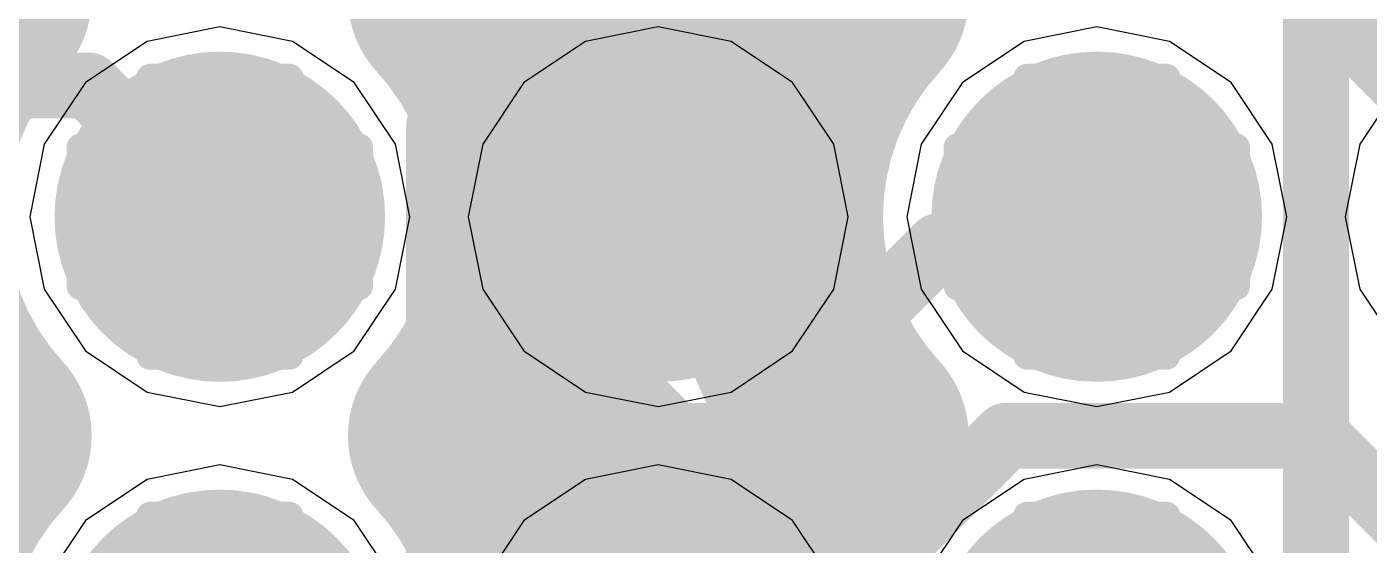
# Model space of a CAD drawing. Header units: millimetres. Extents: x 13 to 259, y -2 to 326.
# Drawn here: x 109.051 to 111.5, y 100.2 to 101.147 of the extents above; entities that cross this region are included whole.
import ezdxf

# ---------------------------------------------------------------- set-up
doc = ezdxf.new("R2010")
doc.units = ezdxf.units.MM
for name, color, linetype in [('BottomLayer', 5, 'Continuous'), ('ConnectLayer', 7, 'Continuous'), ('DrillDrawing', 1, 'Continuous'), ('MidLayer1', 16, 'Continuous'), ('MidLayer2', 76, 'Continuous'), ('MidLayer3', 90, 'Continuous'), ('MidLayer4', 156, 'Continuous'), ('MidLayer5', 130, 'Continuous'), ('MidLayer6', 216, 'Continuous'), ('MultiLayer', 9, 'Continuous'), ('TopLayer', 1, 'Continuous'), ('TopPaste', 8, 'Continuous'), ('TopSolder', 216, 'Continuous')]:
    doc.layers.add(name, color=color, linetype=linetype)

# ---------------------------------------------------------------- blocks, each defined once
blk = doc.blocks.new('BGA144C80P12X12_1000X1000X170_150')
at = {"layer": 'TopLayer', "const_width": 0.2}
for points in [[(1.1, -2.8, 1), (1.3, -2.8, 1)], [(1.1, -3.6, 1), (1.3, -3.6, 1)], [(1.1, -4.4, 1), (1.3, -4.4, 1)]]:
    blk.add_lwpolyline(points, format="xyb", close=True, dxfattribs=at)
at = {"layer": 'TopPaste', "const_width": 0.2}
for points in [[(1.1, -2.8, 1), (1.3, -2.8, 1)], [(1.1, -3.6, 1), (1.3, -3.6, 1)], [(1.1, -4.4, 1), (1.3, -4.4, 1)]]:
    blk.add_lwpolyline(points, format="xyb", close=True, dxfattribs=at)
at = {"layer": 'TopSolder', "const_width": 0.3016}
for points in [[(1.0492, -2.8, 1), (1.3508, -2.8, 1)], [(1.8492, -2.8, 1), (2.1508, -2.8, 1)], [(1.0492, -3.6, 1), (1.3508, -3.6, 1)], [(1.8492, -3.6, 1), (2.1508, -3.6, 1)], [(1.0492, -4.4, 1), (1.3508, -4.4, 1)], [(1.8492, -4.4, 1), (2.1508, -4.4, 1)]]:
    blk.add_lwpolyline(points, format="xyb", close=True, dxfattribs=at)

msp = doc.modelspace()

# ---------------------------------------------------------------- linework, layer by layer
at = {"layer": 'BottomLayer', "const_width": 0.25}
for points in [[(109.2778, 100.8, 1), (109.5278, 100.8, 1)], [(110.0778, 100.8, 1), (110.3278, 100.8, 1)], [(110.8778, 100.8, 1), (111.1278, 100.8, 1)], [(109.2778, 100, 1), (109.5278, 100, 1)], [(110.0778, 100, 1), (110.3278, 100, 1)], [(110.8778, 100, 1), (111.1278, 100, 1)]]:
    msp.add_lwpolyline(points, format="xyb", close=True, dxfattribs=at)
at = {"layer": 'ConnectLayer'}
for p, q in [((109.4028, 101.1467), (109.2702, 101.1203)), ((109.4028, 101.1467), (109.2702, 101.1203)), ((109.5355, 101.1203), (109.4028, 101.1467)), ((109.5355, 101.1203), (109.4028, 101.1467)), ((110.2028, 101.1467), (110.0702, 101.1203)), ((110.3355, 101.1203), (110.2028, 101.1467)), ((111.0028, 101.1467), (110.8702, 101.1203)), ((111.0028, 101.1467), (110.8702, 101.1203)), ((111.1355, 101.1203), (111.0028, 101.1467)), ((111.1355, 101.1203), (111.0028, 101.1467)), ((109.2702, 101.1203), (109.1577, 101.0451)), ((109.2702, 101.1203), (109.1577, 101.0451)), ((109.648, 101.0451), (109.5355, 101.1203)), ((109.648, 101.0451), (109.5355, 101.1203)), ((110.0702, 101.1203), (109.9577, 101.0451)), ((110.448, 101.0451), (110.3355, 101.1203)), ((110.8702, 101.1203), (110.7577, 101.0451)), ((110.8702, 101.1203), (110.7577, 101.0451)), ((111.248, 101.0451), (111.1355, 101.1203)), ((111.248, 101.0451), (111.1355, 101.1203)), ((109.1577, 101.0451), (109.0826, 100.9327)), ((109.1577, 101.0451), (109.0826, 100.9327)), ((109.7231, 100.9327), (109.648, 101.0451)), ((109.7231, 100.9327), (109.648, 101.0451)), ((109.9577, 101.0451), (109.8826, 100.9327)), ((110.5231, 100.9327), (110.448, 101.0451)), ((110.7577, 101.0451), (110.6826, 100.9327)), ((110.7577, 101.0451), (110.6826, 100.9327)), ((111.3231, 100.9327), (111.248, 101.0451)), ((111.3231, 100.9327), (111.248, 101.0451)), ((111.5577, 101.0451), (111.4826, 100.9327)), ((111.5577, 101.0451), (111.4826, 100.9327)), ((109.0826, 100.9327), (109.0562, 100.8)), ((109.0826, 100.9327), (109.0562, 100.8)), ((109.7495, 100.8), (109.7231, 100.9327)), ((109.7495, 100.8), (109.7231, 100.9327)), ((109.8826, 100.9327), (109.8562, 100.8)), ((110.5495, 100.8), (110.5231, 100.9327)), ((110.6826, 100.9327), (110.6562, 100.8)), ((110.6826, 100.9327), (110.6562, 100.8)), ((111.3495, 100.8), (111.3231, 100.9327)), ((111.3495, 100.8), (111.3231, 100.9327)), ((111.4826, 100.9327), (111.4562, 100.8)), ((111.4826, 100.9327), (111.4562, 100.8)), ((109.0562, 100.8), (109.0826, 100.6674)), ((109.0562, 100.8), (109.0826, 100.6674)), ((109.7231, 100.6674), (109.7495, 100.8)), ((109.7231, 100.6674), (109.7495, 100.8)), ((109.8562, 100.8), (109.8826, 100.6674)), ((110.5231, 100.6674), (110.5495, 100.8)), ((110.6562, 100.8), (110.6826, 100.6674)), ((110.6562, 100.8), (110.6826, 100.6674)), ((111.3231, 100.6674), (111.3495, 100.8)), ((111.3231, 100.6674), (111.3495, 100.8)), ((111.4562, 100.8), (111.4826, 100.6674)), ((111.4562, 100.8), (111.4826, 100.6674)), ((109.0826, 100.6674), (109.1577, 100.5549)), ((109.0826, 100.6674), (109.1577, 100.5549)), ((109.648, 100.5549), (109.7231, 100.6674)), ((109.648, 100.5549), (109.7231, 100.6674)), ((109.8826, 100.6674), (109.9577, 100.5549)), ((110.448, 100.5549), (110.5231, 100.6674)), ((110.6826, 100.6674), (110.7577, 100.5549)), ((110.6826, 100.6674), (110.7577, 100.5549)), ((111.248, 100.5549), (111.3231, 100.6674)), ((111.248, 100.5549), (111.3231, 100.6674)), ((111.4826, 100.6674), (111.5577, 100.5549)), ((111.4826, 100.6674), (111.5577, 100.5549)), ((109.1577, 100.5549), (109.2702, 100.4797)), ((109.1577, 100.5549), (109.2702, 100.4797)), ((109.5355, 100.4797), (109.648, 100.5549)), ((109.5355, 100.4797), (109.648, 100.5549)), ((109.9577, 100.5549), (110.0702, 100.4797)), ((110.3355, 100.4797), (110.448, 100.5549)), ((110.7577, 100.5549), (110.8702, 100.4797)), ((110.7577, 100.5549), (110.8702, 100.4797)), ((111.1355, 100.4797), (111.248, 100.5549)), ((111.1355, 100.4797), (111.248, 100.5549)), ((109.2702, 100.4797), (109.4028, 100.4534)), ((109.2702, 100.4797), (109.4028, 100.4534)), ((109.4028, 100.4534), (109.5355, 100.4797)), ((109.4028, 100.4534), (109.5355, 100.4797)), ((110.0702, 100.4797), (110.2028, 100.4534)), ((110.2028, 100.4534), (110.3355, 100.4797)), ((110.8702, 100.4797), (111.0028, 100.4534)), ((110.8702, 100.4797), (111.0028, 100.4534)), ((111.0028, 100.4534), (111.1355, 100.4797)), ((111.0028, 100.4534), (111.1355, 100.4797)), ((109.4028, 100.3467), (109.2702, 100.3203)), ((109.4028, 100.3467), (109.2702, 100.3203)), ((109.5355, 100.3203), (109.4028, 100.3467)), ((109.5355, 100.3203), (109.4028, 100.3467)), ((110.2028, 100.3467), (110.0702, 100.3203)), ((110.3355, 100.3203), (110.2028, 100.3467)), ((111.0028, 100.3467), (110.8702, 100.3203)), ((111.0028, 100.3467), (110.8702, 100.3203)), ((111.1355, 100.3203), (111.0028, 100.3467)), ((111.1355, 100.3203), (111.0028, 100.3467)), ((109.2702, 100.3203), (109.1577, 100.2451)), ((109.2702, 100.3203), (109.1577, 100.2451)), ((109.648, 100.2451), (109.5355, 100.3203)), ((109.648, 100.2451), (109.5355, 100.3203)), ((110.0702, 100.3203), (109.9577, 100.2451)), ((110.448, 100.2451), (110.3355, 100.3203)), ((110.8702, 100.3203), (110.7577, 100.2451)), ((110.8702, 100.3203), (110.7577, 100.2451)), ((111.248, 100.2451), (111.1355, 100.3203)), ((111.248, 100.2451), (111.1355, 100.3203)), ((109.1577, 100.2451), (109.0826, 100.1327)), ((109.1577, 100.2451), (109.0826, 100.1327)), ((109.7231, 100.1327), (109.648, 100.2451)), ((109.7231, 100.1327), (109.648, 100.2451)), ((109.9577, 100.2451), (109.8826, 100.1327)), ((110.5231, 100.1327), (110.448, 100.2451)), ((110.7577, 100.2451), (110.6826, 100.1327)), ((110.7577, 100.2451), (110.6826, 100.1327)), ((111.3231, 100.1327), (111.248, 100.2451)), ((111.3231, 100.1327), (111.248, 100.2451))]:
    msp.add_line(p, q, dxfattribs=at)
at = {"layer": 'ConnectLayer', "const_width": 0.4}
for points in [[(108.9691, 101.2, -0.847901), (109.6843, 102.1185)], [(108.9691, 101.2, -0.847901), (109.6843, 102.1185)], [(108.9691, 101.2, -0.847901), (109.6843, 102.1185)], [(110.5691, 101.2, -0.320963), (110.4843, 101.8815)], [(110.5691, 101.2, -0.320963), (110.4843, 101.8815)], [(110.5691, 101.2, -0.320963), (110.4843, 101.8815)], [(109.9928, 101.6, -0.188433), (109.8365, 101.2)], [(109.9928, 101.6, -0.188433), (109.8365, 101.2)], [(109.9928, 101.6, -0.188433), (109.8365, 101.2)], [(108.9691, 100.4, -0.390739), (108.9691, 101.2)], [(108.9691, 100.4, -0.390739), (108.9691, 101.2)], [(108.9691, 100.4, -0.390739), (108.9691, 101.2)], [(109.8365, 101.2, -0.188433), (109.9928, 100.8)], [(109.8365, 101.2, -0.188433), (109.9928, 100.8)], [(109.8365, 101.2, -0.188433), (109.9928, 100.8)], [(110.5691, 100.4, -0.390739), (110.5691, 101.2)], [(110.5691, 100.4, -0.390739), (110.5691, 101.2)], [(110.5691, 100.4, -0.390739), (110.5691, 101.2)], [(109.9928, 100.8, -0.188433), (109.8365, 100.4)], [(109.9928, 100.8, -0.188433), (109.8365, 100.4)], [(109.9928, 100.8, -0.188433), (109.8365, 100.4)], [(108.9691, 99.6, -0.390738), (108.9691, 100.4)], [(108.9691, 99.6, -0.390738), (108.9691, 100.4)], [(108.9691, 99.6, -0.390738), (108.9691, 100.4)], [(109.8365, 100.4, -0.188433), (109.9928, 100)], [(109.8365, 100.4, -0.188433), (109.9928, 100)], [(109.8365, 100.4, -0.188433), (109.9928, 100)], [(110.5691, 99.6, -0.390738), (110.5691, 100.4)], [(110.5691, 99.6, -0.390738), (110.5691, 100.4)], [(110.5691, 99.6, -0.390738), (110.5691, 100.4)]]:
    msp.add_lwpolyline(points, format="xyb", dxfattribs=at)
for points in [[(109.936, 101.3472), (110.4166, 100.8666)], [(109.936, 101.3472), (110.4166, 100.8666)], [(109.936, 101.3472), (110.4166, 100.8666)], [(103.3557, 95.719), (108.911, 101.2742)], [(103.3557, 95.719), (108.911, 101.2742)], [(103.5017, 95.8649), (108.911, 101.2742)], [(109.9695, 100.6357), (110.5526, 101.2188)], [(109.9695, 100.6357), (110.5526, 101.2188)], [(109.9695, 100.6357), (110.5526, 101.2188)], [(109.9195, 100.5151), (110.4132, 100.0214)], [(109.9195, 100.5151), (110.4132, 100.0214)], [(109.9195, 100.5151), (110.4132, 100.0214)], [(108.1778, 99.6925), (108.931, 100.4458)], [(108.1778, 99.6925), (108.931, 100.4458)], [(108.1778, 99.6925), (108.931, 100.4458)], [(109.9414, 99.7591), (110.5168, 100.3345)], [(109.9414, 99.7591), (110.5168, 100.3345)], [(109.9414, 99.7591), (110.5168, 100.3345)]]:
    msp.add_lwpolyline(points, dxfattribs=at)
at = {"layer": 'ConnectLayer', "const_width": 0.2}
for points in [[(108.811, 101.2742, 1), (109.011, 101.2742, 1)], [(108.811, 101.2742, 1), (109.011, 101.2742, 1)], [(108.811, 101.2742, 1), (109.011, 101.2742, 1)], [(108.8691, 101.2, 1), (109.0691, 101.2, 1)], [(108.8691, 101.2, 1), (109.0691, 101.2, 1)], [(108.8691, 101.2, 1), (109.0691, 101.2, 1)], [(108.8691, 101.2, 1), (109.0691, 101.2, 1)], [(108.8691, 101.2, 1), (109.0691, 101.2, 1)], [(108.8691, 101.2, 1), (109.0691, 101.2, 1)], [(109.7365, 101.2, 1), (109.9365, 101.2, 1)], [(109.7365, 101.2, 1), (109.9365, 101.2, 1)], [(109.7365, 101.2, 1), (109.9365, 101.2, 1)], [(109.7365, 101.2, 1), (109.9365, 101.2, 1)], [(109.7365, 101.2, 1), (109.9365, 101.2, 1)], [(109.7365, 101.2, 1), (109.9365, 101.2, 1)], [(110.4526, 101.2188, 1), (110.6526, 101.2188, 1)], [(110.4526, 101.2188, 1), (110.6526, 101.2188, 1)], [(110.4526, 101.2188, 1), (110.6526, 101.2188, 1)], [(110.4691, 101.2, 1), (110.6691, 101.2, 1)], [(110.4691, 101.2, 1), (110.6691, 101.2, 1)], [(110.4691, 101.2, 1), (110.6691, 101.2, 1)], [(110.4691, 101.2, 1), (110.6691, 101.2, 1)], [(110.4691, 101.2, 1), (110.6691, 101.2, 1)], [(110.4691, 101.2, 1), (110.6691, 101.2, 1)], [(110.3166, 100.8666, 1), (110.5166, 100.8666, 1)], [(110.3166, 100.8666, 1), (110.5166, 100.8666, 1)], [(110.3166, 100.8666, 1), (110.5166, 100.8666, 1)], [(109.8928, 100.8, 1), (110.0928, 100.8, 1)], [(109.8928, 100.8, 1), (110.0928, 100.8, 1)], [(109.8928, 100.8, 1), (110.0928, 100.8, 1)], [(109.8928, 100.8, 1), (110.0928, 100.8, 1)], [(109.8928, 100.8, 1), (110.0928, 100.8, 1)], [(109.8928, 100.8, 1), (110.0928, 100.8, 1)], [(109.8695, 100.6357, 1), (110.0695, 100.6357, 1)], [(109.8695, 100.6357, 1), (110.0695, 100.6357, 1)], [(109.8695, 100.6357, 1), (110.0695, 100.6357, 1)], [(109.8195, 100.5151, 1), (110.0195, 100.5151, 1)], [(109.8195, 100.5151, 1), (110.0195, 100.5151, 1)], [(109.8195, 100.5151, 1), (110.0195, 100.5151, 1)], [(108.831, 100.4458, 1), (109.031, 100.4458, 1)], [(108.831, 100.4458, 1), (109.031, 100.4458, 1)], [(108.831, 100.4458, 1), (109.031, 100.4458, 1)], [(108.8691, 100.4, 1), (109.0691, 100.4, 1)], [(108.8691, 100.4, 1), (109.0691, 100.4, 1)], [(108.8691, 100.4, 1), (109.0691, 100.4, 1)], [(108.8691, 100.4, 1), (109.0691, 100.4, 1)], [(108.8691, 100.4, 1), (109.0691, 100.4, 1)], [(108.8691, 100.4, 1), (109.0691, 100.4, 1)], [(109.7365, 100.4, 1), (109.9365, 100.4, 1)], [(109.7365, 100.4, 1), (109.9365, 100.4, 1)], [(109.7365, 100.4, 1), (109.9365, 100.4, 1)], [(109.7365, 100.4, 1), (109.9365, 100.4, 1)], [(109.7365, 100.4, 1), (109.9365, 100.4, 1)], [(109.7365, 100.4, 1), (109.9365, 100.4, 1)], [(110.4691, 100.4, 1), (110.6691, 100.4, 1)], [(110.4691, 100.4, 1), (110.6691, 100.4, 1)], [(110.4691, 100.4, 1), (110.6691, 100.4, 1)], [(110.4691, 100.4, 1), (110.6691, 100.4, 1)], [(110.4691, 100.4, 1), (110.6691, 100.4, 1)], [(110.4691, 100.4, 1), (110.6691, 100.4, 1)], [(110.4168, 100.3345, 1), (110.6168, 100.3345, 1)], [(110.4168, 100.3345, 1), (110.6168, 100.3345, 1)], [(110.4168, 100.3345, 1), (110.6168, 100.3345, 1)], [(110.3132, 100.0214, 1), (110.5132, 100.0214, 1)], [(110.3132, 100.0214, 1), (110.5132, 100.0214, 1)], [(110.3132, 100.0214, 1), (110.5132, 100.0214, 1)]]:
    msp.add_lwpolyline(points, format="xyb", close=True, dxfattribs=at)
at = {"layer": 'DrillDrawing', "const_width": 0.0508}
for points in [[(109.2758, 100.927), (109.2758, 101.054)], [(109.2758, 101.054), (109.5298, 101.054)], [(109.5298, 100.927), (109.5298, 101.054)], [(110.0758, 100.927), (110.0758, 101.054)], [(110.0758, 101.054), (110.3298, 101.054)], [(110.3298, 100.927), (110.3298, 101.054)], [(110.8758, 100.927), (110.8758, 101.054)], [(110.8758, 101.054), (111.1298, 101.054)], [(111.1298, 100.927), (111.1298, 101.054)], [(109.1488, 100.673), (109.1488, 100.927)], [(109.1488, 100.927), (109.2758, 100.927)], [(109.5298, 100.927), (109.6568, 100.927)], [(109.6568, 100.673), (109.6568, 100.927)], [(109.9488, 100.673), (109.9488, 100.927)], [(109.9488, 100.927), (110.0758, 100.927)], [(110.3298, 100.927), (110.4568, 100.927)], [(110.4568, 100.673), (110.4568, 100.927)], [(110.7488, 100.673), (110.7488, 100.927)], [(110.7488, 100.927), (110.8758, 100.927)], [(111.1298, 100.927), (111.2568, 100.927)], [(111.2568, 100.673), (111.2568, 100.927)], [(109.1488, 100.673), (109.2758, 100.673)], [(109.2758, 100.546), (109.2758, 100.673)], [(109.5298, 100.673), (109.6568, 100.673)], [(109.5298, 100.546), (109.5298, 100.673)], [(109.9488, 100.673), (110.0758, 100.673)], [(110.0758, 100.546), (110.0758, 100.673)], [(110.3298, 100.673), (110.4568, 100.673)], [(110.3298, 100.546), (110.3298, 100.673)], [(110.7488, 100.673), (110.8758, 100.673)], [(110.8758, 100.546), (110.8758, 100.673)], [(111.1298, 100.673), (111.2568, 100.673)], [(111.1298, 100.546), (111.1298, 100.673)], [(109.2758, 100.546), (109.5298, 100.546)], [(110.0758, 100.546), (110.3298, 100.546)], [(110.8758, 100.546), (111.1298, 100.546)], [(109.2758, 100.127), (109.2758, 100.254)], [(109.2758, 100.254), (109.5298, 100.254)], [(109.5298, 100.127), (109.5298, 100.254)], [(110.0758, 100.127), (110.0758, 100.254)], [(110.0758, 100.254), (110.3298, 100.254)], [(110.3298, 100.127), (110.3298, 100.254)], [(110.8758, 100.127), (110.8758, 100.254)], [(110.8758, 100.254), (111.1298, 100.254)], [(111.1298, 100.127), (111.1298, 100.254)]]:
    msp.add_lwpolyline(points, dxfattribs=at)
at = {"layer": 'DrillDrawing', "const_width": 0.0254}
for points in [[(109.2631, 101.054, 1), (109.2885, 101.054, 1)], [(109.2631, 101.054, 1), (109.2885, 101.054, 1)], [(109.5171, 101.054, 1), (109.5425, 101.054, 1)], [(109.5171, 101.054, 1), (109.5425, 101.054, 1)], [(110.0631, 101.054, 1), (110.0885, 101.054, 1)], [(110.0631, 101.054, 1), (110.0885, 101.054, 1)], [(110.3171, 101.054, 1), (110.3425, 101.054, 1)], [(110.3171, 101.054, 1), (110.3425, 101.054, 1)], [(110.8631, 101.054, 1), (110.8885, 101.054, 1)], [(110.8631, 101.054, 1), (110.8885, 101.054, 1)], [(111.1171, 101.054, 1), (111.1425, 101.054, 1)], [(111.1171, 101.054, 1), (111.1425, 101.054, 1)], [(109.1361, 100.927, 1), (109.1615, 100.927, 1)], [(109.1361, 100.927, 1), (109.1615, 100.927, 1)], [(109.2631, 100.927, 1), (109.2885, 100.927, 1)], [(109.2631, 100.927, 1), (109.2885, 100.927, 1)], [(109.5171, 100.927, 1), (109.5425, 100.927, 1)], [(109.5171, 100.927, 1), (109.5425, 100.927, 1)], [(109.6441, 100.927, 1), (109.6695, 100.927, 1)], [(109.6441, 100.927, 1), (109.6695, 100.927, 1)], [(109.9361, 100.927, 1), (109.9615, 100.927, 1)], [(109.9361, 100.927, 1), (109.9615, 100.927, 1)], [(110.0631, 100.927, 1), (110.0885, 100.927, 1)], [(110.0631, 100.927, 1), (110.0885, 100.927, 1)], [(110.3171, 100.927, 1), (110.3425, 100.927, 1)], [(110.3171, 100.927, 1), (110.3425, 100.927, 1)], [(110.4441, 100.927, 1), (110.4695, 100.927, 1)], [(110.4441, 100.927, 1), (110.4695, 100.927, 1)], [(110.7361, 100.927, 1), (110.7615, 100.927, 1)], [(110.7361, 100.927, 1), (110.7615, 100.927, 1)], [(110.8631, 100.927, 1), (110.8885, 100.927, 1)], [(110.8631, 100.927, 1), (110.8885, 100.927, 1)], [(111.1171, 100.927, 1), (111.1425, 100.927, 1)], [(111.1171, 100.927, 1), (111.1425, 100.927, 1)], [(111.2441, 100.927, 1), (111.2695, 100.927, 1)], [(111.2441, 100.927, 1), (111.2695, 100.927, 1)], [(109.1361, 100.673, 1), (109.1615, 100.673, 1)], [(109.1361, 100.673, 1), (109.1615, 100.673, 1)], [(109.2631, 100.673, 1), (109.2885, 100.673, 1)], [(109.2631, 100.673, 1), (109.2885, 100.673, 1)], [(109.5171, 100.673, 1), (109.5425, 100.673, 1)], [(109.5171, 100.673, 1), (109.5425, 100.673, 1)], [(109.6441, 100.673, 1), (109.6695, 100.673, 1)], [(109.6441, 100.673, 1), (109.6695, 100.673, 1)], [(109.9361, 100.673, 1), (109.9615, 100.673, 1)], [(109.9361, 100.673, 1), (109.9615, 100.673, 1)], [(110.0631, 100.673, 1), (110.0885, 100.673, 1)], [(110.0631, 100.673, 1), (110.0885, 100.673, 1)], [(110.3171, 100.673, 1), (110.3425, 100.673, 1)], [(110.3171, 100.673, 1), (110.3425, 100.673, 1)], [(110.4441, 100.673, 1), (110.4695, 100.673, 1)], [(110.4441, 100.673, 1), (110.4695, 100.673, 1)], [(110.7361, 100.673, 1), (110.7615, 100.673, 1)], [(110.7361, 100.673, 1), (110.7615, 100.673, 1)], [(110.8631, 100.673, 1), (110.8885, 100.673, 1)], [(110.8631, 100.673, 1), (110.8885, 100.673, 1)], [(111.1171, 100.673, 1), (111.1425, 100.673, 1)], [(111.1171, 100.673, 1), (111.1425, 100.673, 1)], [(111.2441, 100.673, 1), (111.2695, 100.673, 1)], [(111.2441, 100.673, 1), (111.2695, 100.673, 1)], [(109.2631, 100.546, 1), (109.2885, 100.546, 1)], [(109.2631, 100.546, 1), (109.2885, 100.546, 1)], [(109.5171, 100.546, 1), (109.5425, 100.546, 1)], [(109.5171, 100.546, 1), (109.5425, 100.546, 1)], [(110.0631, 100.546, 1), (110.0885, 100.546, 1)], [(110.0631, 100.546, 1), (110.0885, 100.546, 1)], [(110.3171, 100.546, 1), (110.3425, 100.546, 1)], [(110.3171, 100.546, 1), (110.3425, 100.546, 1)], [(110.8631, 100.546, 1), (110.8885, 100.546, 1)], [(110.8631, 100.546, 1), (110.8885, 100.546, 1)], [(111.1171, 100.546, 1), (111.1425, 100.546, 1)], [(111.1171, 100.546, 1), (111.1425, 100.546, 1)], [(109.2631, 100.254, 1), (109.2885, 100.254, 1)], [(109.2631, 100.254, 1), (109.2885, 100.254, 1)], [(109.5171, 100.254, 1), (109.5425, 100.254, 1)], [(109.5171, 100.254, 1), (109.5425, 100.254, 1)], [(110.0631, 100.254, 1), (110.0885, 100.254, 1)], [(110.0631, 100.254, 1), (110.0885, 100.254, 1)], [(110.3171, 100.254, 1), (110.3425, 100.254, 1)], [(110.3171, 100.254, 1), (110.3425, 100.254, 1)], [(110.8631, 100.254, 1), (110.8885, 100.254, 1)], [(110.8631, 100.254, 1), (110.8885, 100.254, 1)], [(111.1171, 100.254, 1), (111.1425, 100.254, 1)], [(111.1171, 100.254, 1), (111.1425, 100.254, 1)]]:
    msp.add_lwpolyline(points, format="xyb", close=True, dxfattribs=at)
at = {"layer": 'MidLayer1', "const_width": 0.2}
for points in [[(109.3028, 100.8, 1), (109.5028, 100.8, 1)], [(110.1028, 100.8, 1), (110.3028, 100.8, 1)], [(110.9028, 100.8, 1), (111.1028, 100.8, 1)]]:
    msp.add_lwpolyline(points, format="xyb", close=True, dxfattribs=at)
at = {"layer": 'MidLayer2', "const_width": 0.12}
for points in [[(110.3685, 101.2), (110.6028, 101.4343)], [(109.8028, 100.9657), (110.0372, 101.2)], [(110.0372, 101.2), (110.3685, 101.2)], [(109.8028, 97.4343), (109.8028, 100.9657)]]:
    msp.add_lwpolyline(points, dxfattribs=at)
at = {"layer": 'MidLayer2'}
for points, const_width in [([(110.0072, 101.2, 1), (110.0672, 101.2, 1)], 0.06), ([(110.0072, 101.2, 1), (110.0672, 101.2, 1)], 0.06), ([(110.3385, 101.2, 1), (110.3985, 101.2, 1)], 0.06), ([(110.3385, 101.2, 1), (110.3985, 101.2, 1)], 0.06), ([(109.7728, 100.9657, 1), (109.8328, 100.9657, 1)], 0.06), ([(109.7728, 100.9657, 1), (109.8328, 100.9657, 1)], 0.06), ([(109.3028, 100.8, 1), (109.5028, 100.8, 1)], 0.2), ([(110.1028, 100.8, 1), (110.3028, 100.8, 1)], 0.2), ([(110.9028, 100.8, 1), (111.1028, 100.8, 1)], 0.2)]:
    msp.add_lwpolyline(points, format="xyb", close=True, dxfattribs=dict(at, const_width=const_width))
at = {"layer": 'MidLayer3', "const_width": 0.12}
msp.add_lwpolyline([(111.4028, 97.4343), (111.4028, 102.5657)], dxfattribs=at)
at = {"layer": 'MidLayer3', "const_width": 0.2}
for points in [[(109.3028, 100.8, 1), (109.5028, 100.8, 1)], [(110.1028, 100.8, 1), (110.3028, 100.8, 1)], [(110.9028, 100.8, 1), (111.1028, 100.8, 1)]]:
    msp.add_lwpolyline(points, format="xyb", close=True, dxfattribs=at)
at = {"layer": 'MidLayer4', "const_width": 0.12}
for points in [[(111.4028, 101.2), (111.4028, 102.5657)], [(111.4028, 101.2), (111.8028, 100.8)], [(107.7325, 101.04), (109.1628, 101.04)], [(109.1628, 101.04), (109.4028, 100.8)], [(110.9493, 100.7464), (111.0028, 100.8)], [(110.3685, 100.4), (110.7149, 100.7464)], [(110.7149, 100.7464), (110.9493, 100.7464)], [(109.8028, 100.1657), (110.0372, 100.4)], [(110.0372, 100.4), (110.3685, 100.4)], [(110.6028, 100.1657), (110.8372, 100.4)], [(110.8372, 100.4), (111.4028, 100.4)], [(111.4028, 100.4), (111.8028, 100)], [(109.8028, 99.8343), (109.8028, 100.1657)], [(110.6028, 99.8343), (110.6028, 100.1657)]]:
    msp.add_lwpolyline(points, dxfattribs=at)
at = {"layer": 'MidLayer4'}
for points, const_width in [([(111.3728, 101.2, 1), (111.4328, 101.2, 1)], 0.06), ([(111.3728, 101.2, 1), (111.4328, 101.2, 1)], 0.06), ([(109.1328, 101.04, 1), (109.1928, 101.04, 1)], 0.06), ([(109.1328, 101.04, 1), (109.1928, 101.04, 1)], 0.06), ([(109.3028, 100.8, 1), (109.5028, 100.8, 1)], 0.2), ([(110.1028, 100.8, 1), (110.3028, 100.8, 1)], 0.2), ([(110.9028, 100.8, 1), (111.1028, 100.8, 1)], 0.2), ([(109.3728, 100.8, 1), (109.4328, 100.8, 1)], 0.06), ([(110.9728, 100.8, 1), (111.0328, 100.8, 1)], 0.06), ([(110.6849, 100.7464, 1), (110.7449, 100.7464, 1)], 0.06), ([(110.6849, 100.7464, 1), (110.7449, 100.7464, 1)], 0.06), ([(110.9193, 100.7464, 1), (110.9793, 100.7464, 1)], 0.06), ([(110.9193, 100.7464, 1), (110.9793, 100.7464, 1)], 0.06), ([(110.0072, 100.4, 1), (110.0672, 100.4, 1)], 0.06), ([(110.0072, 100.4, 1), (110.0672, 100.4, 1)], 0.06), ([(110.3385, 100.4, 1), (110.3985, 100.4, 1)], 0.06), ([(110.3385, 100.4, 1), (110.3985, 100.4, 1)], 0.06), ([(110.8072, 100.4, 1), (110.8672, 100.4, 1)], 0.06), ([(110.8072, 100.4, 1), (110.8672, 100.4, 1)], 0.06), ([(111.3729, 100.4, 1), (111.4328, 100.4, 1)], 0.06), ([(111.3729, 100.4, 1), (111.4328, 100.4, 1)], 0.06), ([(109.7729, 100.1657, 1), (109.8328, 100.1657, 1)], 0.06), ([(109.7729, 100.1657, 1), (109.8328, 100.1657, 1)], 0.06), ([(110.5728, 100.1657, 1), (110.6328, 100.1657, 1)], 0.06), ([(110.5728, 100.1657, 1), (110.6328, 100.1657, 1)], 0.06)]:
    msp.add_lwpolyline(points, format="xyb", close=True, dxfattribs=dict(at, const_width=const_width))
at = {"layer": 'MidLayer5', "const_width": 0.2}
for points in [[(109.3028, 100.8, 1), (109.5028, 100.8, 1)], [(110.1028, 100.8, 1), (110.3028, 100.8, 1)], [(110.9028, 100.8, 1), (111.1028, 100.8, 1)]]:
    msp.add_lwpolyline(points, format="xyb", close=True, dxfattribs=at)
at = {"layer": 'MidLayer6', "const_width": 0.2}
for points in [[(109.3028, 100.8, 1), (109.5028, 100.8, 1)], [(110.1028, 100.8, 1), (110.3028, 100.8, 1)], [(110.9028, 100.8, 1), (111.1028, 100.8, 1)]]:
    msp.add_lwpolyline(points, format="xyb", close=True, dxfattribs=at)
at = {"layer": 'MultiLayer', "const_width": 0.25}
for points in [[(109.2778, 100.8, 1), (109.5278, 100.8, 1)], [(110.0778, 100.8, 1), (110.3278, 100.8, 1)], [(110.8778, 100.8, 1), (111.1278, 100.8, 1)], [(109.2778, 100, 1), (109.5278, 100, 1)], [(110.0778, 100, 1), (110.3278, 100, 1)], [(110.8778, 100, 1), (111.1278, 100, 1)]]:
    msp.add_lwpolyline(points, format="xyb", close=True, dxfattribs=at)
at = {"layer": 'TopLayer', "const_width": 0.25}
for points in [[(109.2778, 100.8, 1), (109.5278, 100.8, 1)], [(110.0778, 100.8, 1), (110.3278, 100.8, 1)], [(110.8778, 100.8, 1), (111.1278, 100.8, 1)], [(109.2778, 100, 1), (109.5278, 100, 1)], [(110.0778, 100, 1), (110.3278, 100, 1)], [(110.8778, 100, 1), (111.1278, 100, 1)]]:
    msp.add_lwpolyline(points, format="xyb", close=True, dxfattribs=at)

# ---------------------------------------------------------------- block references
at = {"rotation": 270}
msp.add_blockref('BGA144C80P12X12_1000X1000X170_150', (113.8028, 102), dxfattribs=at)

doc.saveas('drawing.dxf')
